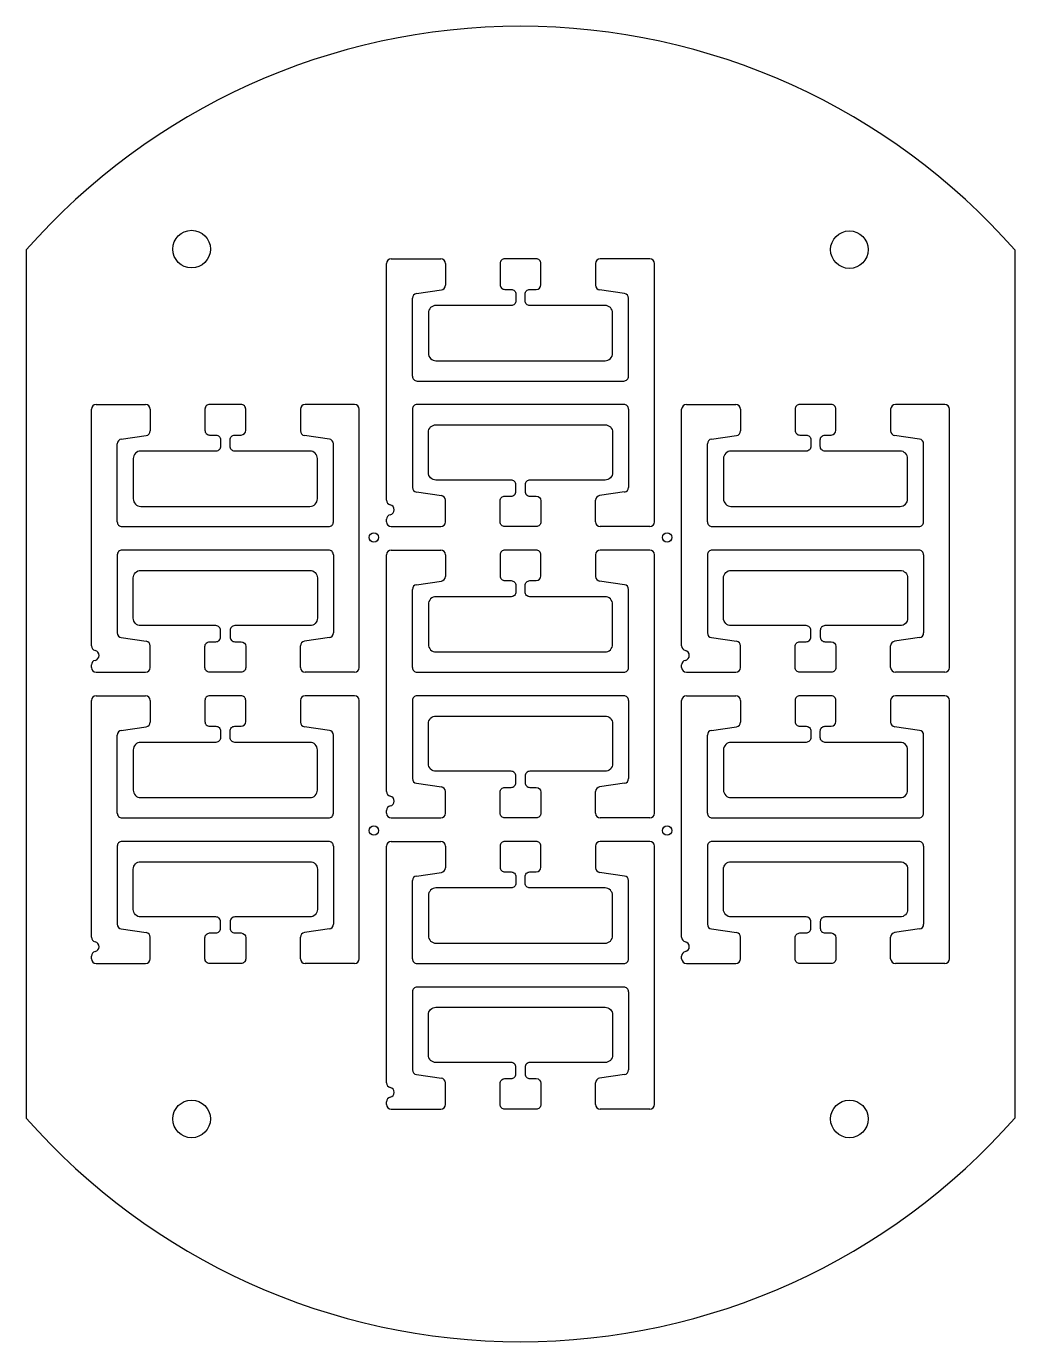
# Model space of a CAD drawing. Header units: millimetres. Extents: x 2090 to 2195, y 1712 to 1852.
import ezdxf

# ---------------------------------------------------------------- set-up
doc = ezdxf.new("R2010")
doc.units = ezdxf.units.MM
for name, color, linetype in [('holder_hole', 80, 'Continuous'), ('holder_outline', 10, 'Continuous'), ('mask_stencil', 30, 'Continuous')]:
    doc.layers.add(name, color=color, linetype=linetype)

# ---------------------------------------------------------------- blocks, each defined once
blk = doc.blocks.new('*U3')
at = {"layer": 'mask_stencil'}
for p, q in [((-13.75, 14.25), (-8.49, 14.25)), ((13.75, 14.25), (8.49, 14.25)), ((-14.25, -11.45), (-14.25, 13.75)), ((-7.99, 13.75), (-7.99, 11.44)), ((7.99, 13.75), (7.99, 11.44)), ((14.25, -13.75), (14.25, 13.75)), ((-11.5, 1.75), (-11.5, 10.07)), ((-11.07, 10.56), (-8.41, 10.94)), ((11.07, 10.56), (8.41, 10.94)), ((11.5, 1.75), (11.5, 10.07)), ((-11, 1.25), (11, 1.25)), ((11, -1.25), (-11, -1.25)), ((-11.5, -1.75), (-11.5, -10.07)), ((11.5, -1.75), (11.5, -10.07)), ((-11.07, -10.56), (-8.41, -10.94)), ((11.07, -10.56), (8.41, -10.94)), ((-7.99, -13.75), (-7.99, -11.44)), ((7.99, -13.75), (7.99, -11.44)), ((-14.25, -13.75), (-14.25, -13.47)), ((-13.75, -14.25), (-8.49, -14.25)), ((13.75, -14.25), (8.49, -14.25))]:
    blk.add_line(p, q, dxfattribs=at)
for points in [[(9.8, 4.21), (9.8, 8.49, 0.414214), (9, 9.29), (1, 9.29, -0.414214), (0.5, 9.79), (0.5, 10.5, -0.414214), (1, 11), (1.67, 11, 0.414213), (2.17, 11.5), (2.17, 13.75, 0.414214), (1.67, 14.25), (-1.67, 14.25, 0.414214), (-2.17, 13.75), (-2.17, 11.5, 0.414214), (-1.67, 11), (-1, 11, -0.414214), (-0.5, 10.5), (-0.5, 9.79, -0.414214), (-1, 9.29), (-9, 9.29, 0.414214), (-9.8, 8.49), (-9.8, 4.21, 0.414214), (-9, 3.41), (9, 3.41, 0.414214)], [(9.8, -4.21), (9.8, -8.49, -0.414214), (9, -9.29), (1, -9.29, 0.414214), (0.5, -9.79), (0.5, -10.5, 0.414214), (1, -11), (1.67, -11, -0.414213), (2.17, -11.5), (2.17, -13.75, -0.414214), (1.67, -14.25), (-1.67, -14.25, -0.414214), (-2.17, -13.75), (-2.17, -11.5, -0.414214), (-1.67, -11), (-1, -11, 0.414214), (-0.5, -10.5), (-0.5, -9.79, 0.414214), (-1, -9.29), (-9, -9.29, -0.414214), (-9.8, -8.49), (-9.8, -4.21, -0.414214), (-9, -3.41), (9, -3.41, -0.414214)]]:
    blk.add_lwpolyline(points, format="xyb", close=True, dxfattribs=at)
for centre, radius, start, end in [((-13.75, 13.75), 0.5, 90, 179.9999), ((-8.49, 13.75), 0.5, 0, 90), ((8.49, 13.75), 0.5, 90, 180), ((13.75, 13.75), 0.5, 0.0001, 90), ((-8.49, 11.44), 0.5, 278.0964, 0), ((8.49, 11.44), 0.5, 180, 261.9036), ((-11, 10.07), 0.5, 98.0964, 179.9994), ((11, 10.07), 0.5, 0.0006, 81.9036), ((-11, 1.75), 0.5, 179.9994, 270), ((11, 1.75), 0.5, 270, 0.0006), ((-11, -1.75), 0.5, 90, 180.0006), ((11, -1.75), 0.5, 359.9994, 90), ((-11, -10.07), 0.5, 180.0006, 261.9036), ((-8.49, -11.44), 0.5, 0, 81.9036), ((8.49, -11.44), 0.5, 98.0964, 180), ((11, -10.07), 0.5, 278.0964, 359.9994), ((-13.75, -11.45), 0.5, 180.0001, 257.7386), ((-13.97, -12.46), 0.535, 282.2615, 77.7386), ((-13.75, -13.47), 0.5, 102.2615, 180.0001), ((-13.75, -13.75), 0.5, 180.0001, 270), ((-8.49, -13.75), 0.5, 270, 360), ((8.49, -13.75), 0.5, 180, 270), ((13.75, -13.75), 0.5, 270, 359.9999)]:
    blk.add_arc(centre, radius, start, end, dxfattribs=at)
blk = doc.blocks.new('*U4')
at = {"color": 0, "linetype": 'ByBlock', "lineweight": -2, "transparency": 16777216}
for p in [(0, 62), (0, 31), (0, 0)]:
    blk.add_blockref('*U3', p, dxfattribs=at)
blk = doc.blocks.new('*U6')
at = {"layer": 'mask_stencil'}
for p, q in [((-13.75, 14.25), (-8.49, 14.25)), ((13.75, 14.25), (8.49, 14.25)), ((-14.25, -11.45), (-14.25, 13.75)), ((-7.99, 13.75), (-7.99, 11.44)), ((7.99, 13.75), (7.99, 11.44)), ((14.25, -13.75), (14.25, 13.75)), ((-11.5, 1.75), (-11.5, 10.07)), ((-11.07, 10.56), (-8.41, 10.94)), ((11.07, 10.56), (8.41, 10.94)), ((11.5, 1.75), (11.5, 10.07)), ((-11, 1.25), (11, 1.25)), ((11, -1.25), (-11, -1.25)), ((-11.5, -1.75), (-11.5, -10.07)), ((11.5, -1.75), (11.5, -10.07)), ((-11.07, -10.56), (-8.41, -10.94)), ((11.07, -10.56), (8.41, -10.94)), ((-7.99, -13.75), (-7.99, -11.44)), ((7.99, -13.75), (7.99, -11.44)), ((-14.25, -13.75), (-14.25, -13.47)), ((-13.75, -14.25), (-8.49, -14.25)), ((13.75, -14.25), (8.49, -14.25))]:
    blk.add_line(p, q, dxfattribs=at)
for points in [[(9.8, 4.21), (9.8, 8.49, 0.414214), (9, 9.29), (1, 9.29, -0.414214), (0.5, 9.79), (0.5, 10.5, -0.414214), (1, 11), (1.67, 11, 0.414213), (2.17, 11.5), (2.17, 13.75, 0.414214), (1.67, 14.25), (-1.67, 14.25, 0.414214), (-2.17, 13.75), (-2.17, 11.5, 0.414214), (-1.67, 11), (-1, 11, -0.414214), (-0.5, 10.5), (-0.5, 9.79, -0.414214), (-1, 9.29), (-9, 9.29, 0.414214), (-9.8, 8.49), (-9.8, 4.21, 0.414214), (-9, 3.41), (9, 3.41, 0.414214)], [(9.8, -4.21), (9.8, -8.49, -0.414214), (9, -9.29), (1, -9.29, 0.414214), (0.5, -9.79), (0.5, -10.5, 0.414214), (1, -11), (1.67, -11, -0.414213), (2.17, -11.5), (2.17, -13.75, -0.414214), (1.67, -14.25), (-1.67, -14.25, -0.414214), (-2.17, -13.75), (-2.17, -11.5, -0.414214), (-1.67, -11), (-1, -11, 0.414214), (-0.5, -10.5), (-0.5, -9.79, 0.414214), (-1, -9.29), (-9, -9.29, -0.414214), (-9.8, -8.49), (-9.8, -4.21, -0.414214), (-9, -3.41), (9, -3.41, -0.414214)]]:
    blk.add_lwpolyline(points, format="xyb", close=True, dxfattribs=at)
for centre, radius, start, end in [((-13.75, 13.75), 0.5, 90, 179.9999), ((-8.49, 13.75), 0.5, 0, 90), ((8.49, 13.75), 0.5, 90, 180), ((13.75, 13.75), 0.5, 0.0001, 90), ((-8.49, 11.44), 0.5, 278.0964, 0), ((8.49, 11.44), 0.5, 180, 261.9036), ((-11, 10.07), 0.5, 98.0964, 179.9994), ((11, 10.07), 0.5, 0.0006, 81.9036), ((-11, 1.75), 0.5, 179.9994, 270), ((11, 1.75), 0.5, 270, 0.0006), ((-11, -1.75), 0.5, 90, 180.0006), ((11, -1.75), 0.5, 359.9994, 90), ((-11, -10.07), 0.5, 180.0006, 261.9036), ((-8.49, -11.44), 0.5, 0, 81.9036), ((8.49, -11.44), 0.5, 98.0964, 180), ((11, -10.07), 0.5, 278.0964, 359.9994), ((-13.75, -11.45), 0.5, 180.0001, 257.7386), ((-13.97, -12.46), 0.535, 282.2615, 77.7386), ((-13.75, -13.47), 0.5, 102.2615, 180.0001), ((-13.75, -13.75), 0.5, 180.0001, 270), ((-8.49, -13.75), 0.5, 270, 360), ((8.49, -13.75), 0.5, 180, 270), ((13.75, -13.75), 0.5, 270, 359.9999)]:
    blk.add_arc(centre, radius, start, end, dxfattribs=at)
blk = doc.blocks.new('*U7')
at = {"layer": 'mask_stencil', "color": 0, "linetype": 'ByBlock', "lineweight": -2, "transparency": 16777216}
for p in [(0, 31), (62.81, 31), (0, 0), (62.81, 0)]:
    blk.add_blockref('*U6', p, dxfattribs=at)

msp = doc.modelspace()

# ---------------------------------------------------------------- linework, layer by layer
at = {"layer": 'holder_hole'}
for centre, radius in [((2107.5, 1828.48), 2), ((2177.5, 1828.42), 2), ((2126.9, 1797.79), 0.5), ((2158.1, 1797.79), 0.5), ((2126.9, 1766.59), 0.5), ((2158.1, 1766.59), 0.5), ((2107.5, 1735.9), 2), ((2177.5, 1735.9), 2)]:
    msp.add_circle(centre, radius, dxfattribs=at)
at = {"layer": 'holder_outline'}
for p, q in [((2089.91, 1828.39), (2089.91, 1735.99)), ((2195.09, 1828.39), (2195.09, 1735.99))]:
    msp.add_line(p, q, dxfattribs=at)
for points in [[(2195.09, 1828.39, 0.215752), (2142.5, 1852.19, 0.215752), (2089.91, 1828.39)], [(2089.91, 1735.99, 0.215752), (2142.5, 1712.19, 0.215752), (2195.09, 1735.99)]]:
    msp.add_lwpolyline(points, format="xyb", dxfattribs=at)

# ---------------------------------------------------------------- block references
msp.add_blockref('*U4', (2142.5, 1751.19))
at = {"layer": 'mask_stencil'}
msp.add_blockref('*U7', (2111.09, 1766.69), dxfattribs=at)

doc.saveas('drawing.dxf')
